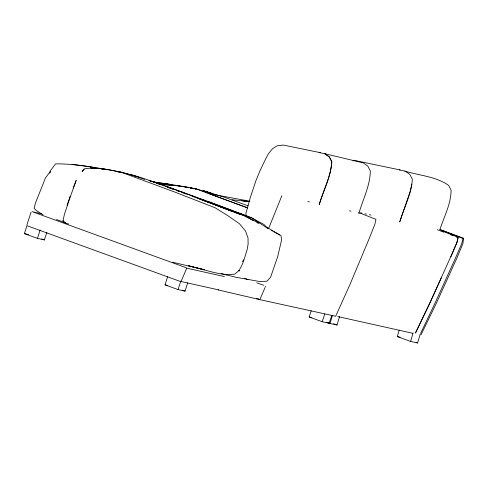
<?xml version="1.0" encoding="UTF-8"?>
<svg xmlns="http://www.w3.org/2000/svg" width="488" height="488" viewBox="0 0 488 488"><rect width="100%" height="100%" fill="white"/><g stroke="black" fill="none" stroke-linecap="round" stroke-linejoin="round"><path stroke-width="0.73" d="M245.921 215.757L245.995 212.921L250.307 197.561L255.84 180.926L259.677 171.447L265.527 159.131L268.711 153.323L272.536 148.7L277.276 145.766L283.192 145.034L320.64 152.726M411.89 184.104L410.085 191.869L408.303 196.847M41.889 213.823L32.287 211.688L186.276 267.76L186.52 268.711L181.304 280.911L180.407 281.491L27.602 225.926M265.387 286.731L265.472 286.151M63.013 220.68L64.135 222.089L63.013 220.68L64.471 214.092L70.351 196.725L70.132 196.347L67.112 205.186L67.338 205.564M327.942 322.702L330.04 323.465L332.34 315.754M420.284 333.859L417.551 342.966L410.585 341.417L397.275 336.567L399.154 330.26M410.585 341.417L413.092 333.005M330.04 323.465L337.007 325.014L339.532 316.608M46.866 232.257L44.396 239.931L37.442 238.382L24.4 233.63L27.072 225.255M37.442 238.382L40.114 230.007M187.721 282.772L185.031 291.141L178.077 289.591L165.036 284.846L167.701 276.47M178.077 289.591L180.749 281.216M26.962 224.712L31.128 212.054M70.333 196.743L76.195 180.334L73.255 188.02M331.718 315.614L329.125 323.263L322.171 321.708L309.13 316.962L311.234 310.704M322.171 321.708L324.746 314.058M400.52 219.71L408.047 197.561M242.652 261.641L243.408 259.744M49.569 173.149L50.685 170.361L55.528 163.901C73.481 163.62 91.219 166.945 108.861 169.885M268.559 228.604L281.851 195.779M49.88 172.679L50.441 171.343L45.53 177.778L35.301 203.404L34.142 208.461L36.405 210.499L43.023 214.842M358.93 213.219C362.968 199.287 370.178 185.635 370.307 170.879L367.818 166.091L363.316 162.894L324.91 153.732M260.171 298.93L265.1 287.408M450.851 256.792L456.902 242.701L458.14 237.717L456.725 237.198M319.225 204.417C323.355 190.247 330.846 176.583 331.718 161.711L329.296 156.959L324.843 153.787M319.378 204.448C323.507 190.277 330.992 176.613 331.87 161.741L329.449 156.996L324.996 153.818L319.176 152.518M399.648 221.802L400.264 220.424M399.77 221.906C403.924 207.742 411.506 194.09 412.342 179.212L409.853 174.436L405.302 171.227L399.367 169.885M415.916 332.291L430.3 301.993L450.796 256.664L456.872 242.518L458.116 237.516L456.86 237.052M441.512 277.416L430.416 301.968L415.319 333.151M420.705 333.194L435.119 302.932L455.658 257.664L461.752 243.542L463.008 238.553L440.176 229.641M439.59 230.659C443.659 217.331 451.034 204.405 451.101 190.186L448.631 185.391C435.949 176.449 419.412 175.57 404.869 171.099M420.973 334.902L436.272 303.432L457.012 257.81L462.941 243.488L463.557 238.199L440.103 229.604M84.143 169.104L82.124 171.526L84.272 168.939C96.295 166.439 108.568 169.806 120.396 171.959M195.865 188.71L195.584 188.905C196.823 188.563 194.242 189.234 195.664 188.691M352.952 160.833L355.209 160.57L400.105 169.946M226.261 274.793L234.771 274.128L239.163 270.37L241.871 265.307L243.921 260.128L247.068 249.923L248.105 244.25L248.026 237.943L245.519 231.037L239.352 223.644L227.908 215.739L215.141 207.772L174.661 192.01L120.554 171.971L138.006 176.827M232.136 199.781L249.661 201.544M98.741 168.58L90.731 167.939L98.619 168.592M177.004 185.714L166.53 184.799L157.264 183.165M166.42 184.806L170.898 185.202M172.392 185.336L176.125 185.666M92.287 167.073L72.023 164.352M186.471 187.185L168.201 183.988L153.189 182.091M153.732 182.152L168.201 183.988M211.304 194.511L247.788 207.925M249.313 201.629L241.847 200.617L249.844 201.721M100.894 168.75L106.781 169.562M100.772 168.769L102.98 169.074M104.45 169.275L106.658 169.58M177.614 185.843L182.921 186.611M184.257 186.849L186.617 187.166M157.484 183.262C175.595 186.105 194.511 185.971 211.249 194.553M190.302 188.039L195.505 188.905M190.222 188.045L193.858 188.661M117.852 171.776L119.365 172.032M117.785 171.776L119.237 172.026M249.783 201.221L215.263 194.816M157.154 183.153L165.706 184.678M187.337 187.3L188.777 187.575M190.222 187.843L194.541 188.661M226.096 274.823L214.592 272.646L188.331 265.71L204.344 269.76L172.581 262.202M108.989 169.867L120.121 172.069M360.522 212.768L362.005 213.097M364.981 213.762L366.464 214.092M369.434 214.757L370.923 215.086M307.861 201.581L309.349 201.91M349.475 210.853L350.964 211.188M68.637 223.974L65.953 223.376L63.281 221.534M186.605 268.138L224.45 276.568M24.4 233.63L28.572 234.563M180.902 281.478L218.746 289.915M337.714 316.547L412.842 333.292M165.036 284.846L167.817 285.462M309.13 316.962L311.911 317.578M397.275 336.567L400.062 337.19M148.968 180.688L158.094 182.817M218.252 289.927L259.274 299.504M358.32 212.835L360.98 213.476L375.974 219.35L374.827 224.395L369.154 238.711L349.933 284.602L335.671 316.255L259.793 299.632L256.395 298.394M120.28 172.124L129.954 174.521M221.18 273.475L235.619 277.202L259.744 281.539L267.052 281.186L270.596 277.245L277.764 256.426L281.649 239.614L280.966 235.558M211.054 194.462L247.544 207.882M150.328 181.158L152.372 181.786M155.093 182.622L156.453 183.037M203.045 190.826L210.078 193.022M211.139 193.132L203.423 190.71L226.298 197.896L248.197 205.869M131.04 174.576C165.145 184.806 198.183 198.201 231.336 211.084M130.644 174.692L137.714 176.961M157.594 183.433L210.084 202.184M157.27 183.519L159.405 184.244M166.524 186.654L173.649 189.106M256.743 282.814L263.74 285.285M258.378 298.991L259.769 299.498M181.512 191.973L182.939 192.492M192.229 195.871L193.657 196.396M202.947 199.775L204.381 200.3M207.949 201.599L210.096 202.38M167.939 187.404L172.886 189.204M177.126 190.747L179.242 191.522M182.774 192.803L186.306 194.09M191.961 196.152L244.396 215.751L258.927 223.181M244.732 278.3L247.953 279.673M416.148 342.46L417.551 342.966M333.499 323.739L337.007 325.014M326.38 322.263L329.125 323.263M41.651 238.931L44.396 239.931M182.286 290.147L185.031 291.141M238.296 270.425L239.718 270.944M442.012 231.013L457.72 237.137M437.34 229.756L438.755 230.287M440.176 230.818L443.72 232.142M450.808 234.795L452.937 235.588M251.326 217.709L209.767 202.111L251.729 217.874L264.087 224.553L267.656 228.207M239.858 214.366L199.934 198.988L206.089 201.294M56.492 219.496L65.77 222.961M212.237 203.185L213.665 203.722M220.088 206.137L221.515 206.674M226.511 208.547L229.36 209.62M234.356 211.499L235.783 212.036M238.638 213.11L242.92 214.714M199.934 198.988L244.396 215.751L253.626 220.777M195.773 188.716L211.127 194.529M210.779 193.242L215.55 195.072M138.372 177.217L140.349 177.98M138.665 177.089L144.576 179.438M271.328 230.397L272.609 231.086M273.884 231.776L280.277 235.222L267.601 227.768M256.926 222.571L258.243 223.291M251.729 217.874L267.503 228.256M156.569 183.049L156.953 183.378"/></g></svg>
